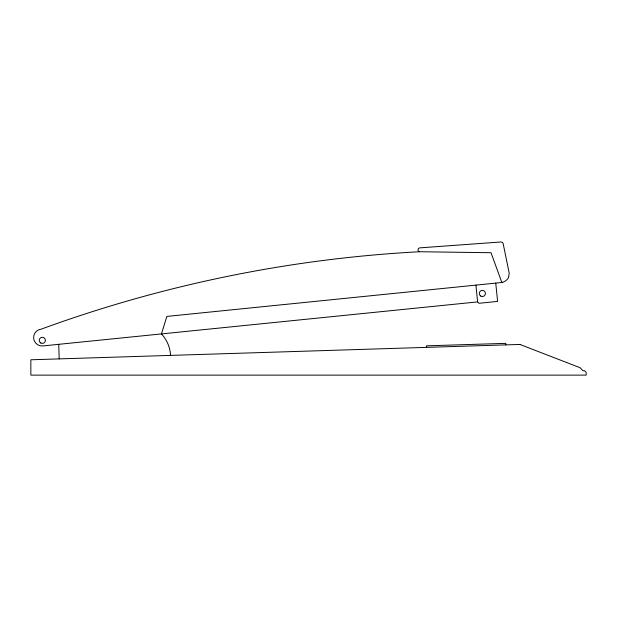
<?xml version="1.0" encoding="UTF-8"?>
<svg xmlns="http://www.w3.org/2000/svg" width="617" height="617" viewBox="0 0 617 617"><rect width="100%" height="100%" fill="white"/><g stroke="black" fill="none" stroke-linecap="round" stroke-linejoin="round"><path stroke-width="0.93" d="M495.744 283.103L497.603 301.412L479.016 303.286L477.604 301.898L42.889 345.929A8.437 8.437 0 0 1 33.642 338.386A8.437 8.437 0 0 1 41.192 329.146A1305.102 1305.102 0 0 1 419.537 251.736A1.974 1.974 0 0 1 419.537 247.887L501.181 241.964A3.463 3.463 0 0 1 503.056 243.16L509.202 273.138L508.516 277.635A10.165 10.165 0 0 1 501.852 282.486L166.86 316.413L161.453 333.92A33.858 33.858 0 0 1 170.547 355.4M419.537 251.736L491.032 252.723L501.852 282.486M475.908 285.108L477.604 301.898M505.801 344.88L505.755 343.353L426.517 345.836L426.571 347.371M58.731 344.325L59.186 358.893M519.884 344.44L30.85 359.78L30.85 375.121L586.15 375.121L586.15 372.29L584.615 370.755L583.08 370.755L580.011 367.693L519.884 344.44M480.844 296.098A3.07 3.07 0 0 0 485.448 293.445A3.07 3.07 0 0 0 480.844 290.784A3.07 3.07 0 0 0 480.844 296.098M40.791 343.006A3.07 3.07 0 0 0 45.396 340.353A3.07 3.07 0 0 0 40.791 337.692A3.07 3.07 0 0 0 40.791 343.006"/></g></svg>
